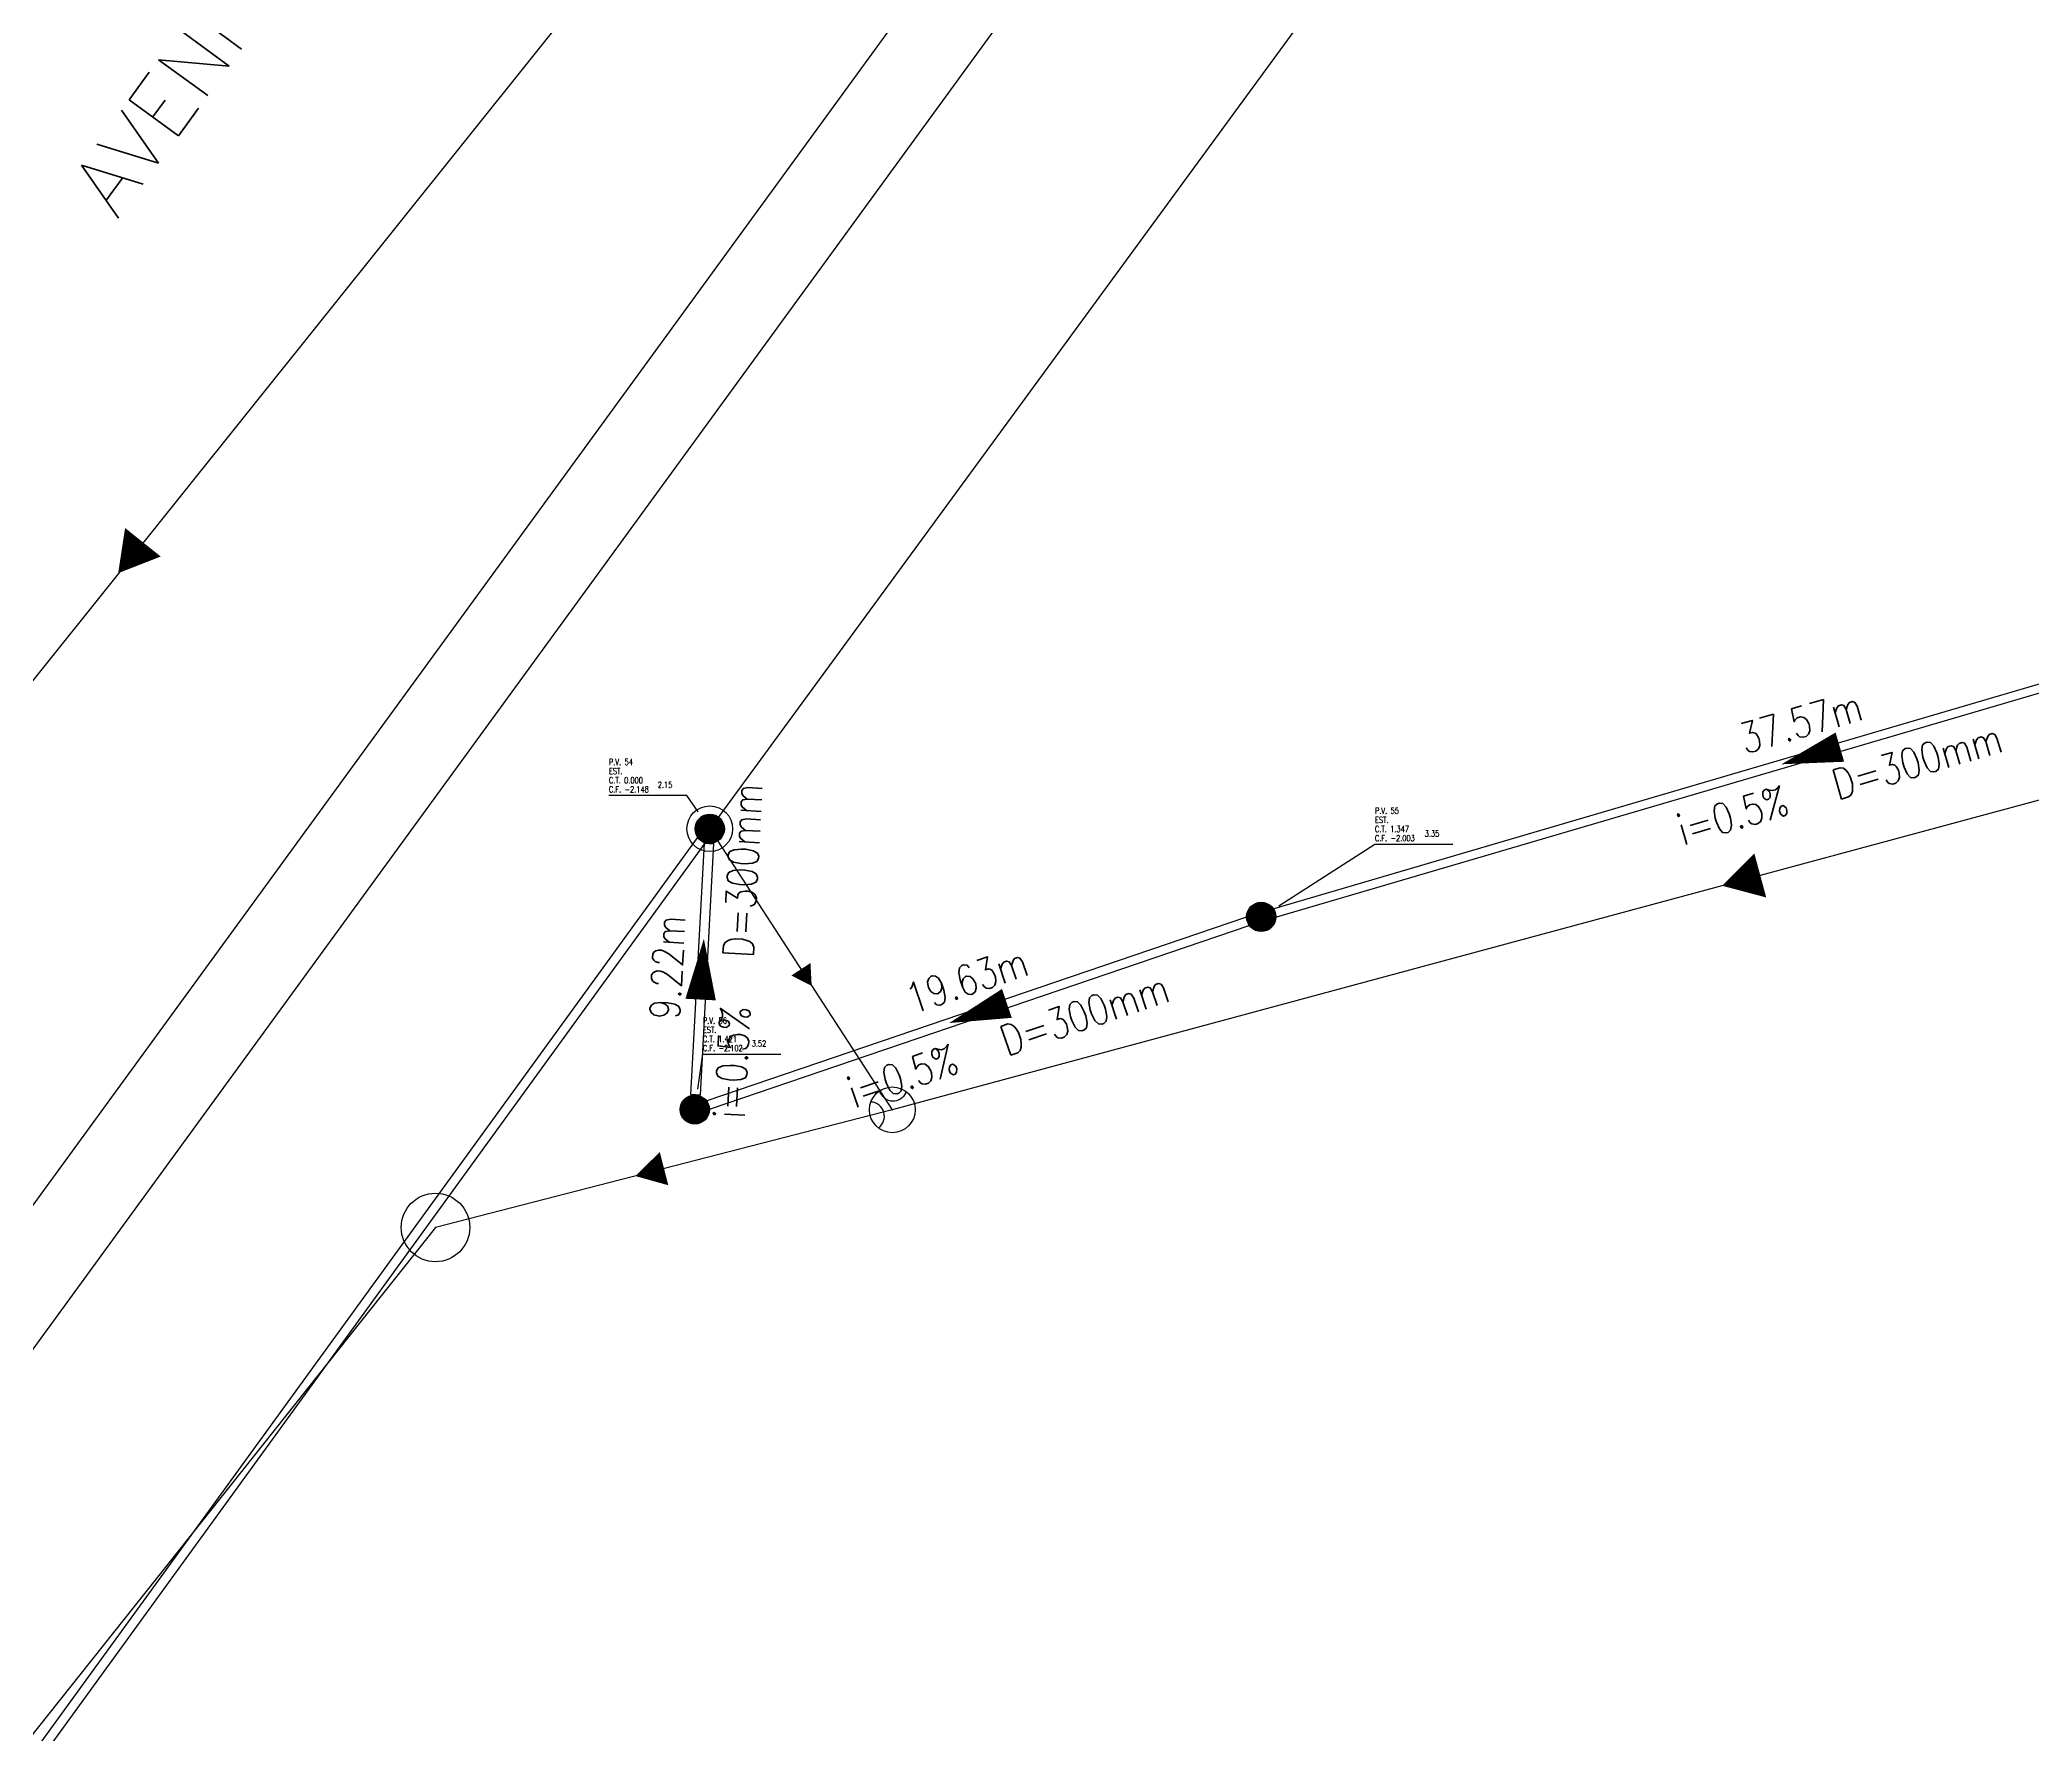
# Model space of a CAD drawing. Extents: x -289 to 361868, y -200 to 7352041.
# Drawn here: x 360884.1 to 360949.5, y 7351349.5 to 7351405.1 of the extents above; entities that cross this region are included whole.
import ezdxf
from ezdxf.enums import TextEntityAlignment as Align

# ---------------------------------------------------------------- set-up
doc = ezdxf.new("R2010")
doc.units = 0
for name, color, linetype in [('ALINHA-DEF', 7, 'Continuous'), ('ESGOTO', 7, 'Continuous'), ('PONTOS-CAIXAS_U', 1, 'Continuous'), ('PS_IND_COMPRIMENTO', 7, 'Continuous'), ('PS_IND_DIAMETRO', 7, 'Continuous'), ('PS_IND_FLUXO', 3, 'Continuous'), ('PS_IND_INCLINACAO', 7, 'Continuous'), ('PS_PONTOS_IDENTIFICACAO_LIN', 7, 'Continuous'), ('PS_PONTOS_IDENTIFICACAO_TXT', 7, 'Continuous'), ('TUBO_PVC', 1, 'Continuous'), ('TXT-LOGRAD', 3, 'Continuous')]:
    doc.layers.add(name, color=color, linetype=linetype)
doc.styles.add('ROMANS', font='ROMANS.shx', dxfattribs={"height": 2})
doc.styles.add('SABESP', font='ROMANS.shx', dxfattribs={"height": 2})

# ---------------------------------------------------------------- blocks, each defined once
blk = doc.blocks.new('DGE001A')
at = {"color": 0}
blk.add_lwpolyline([(0, 0, 1.5, 0, 0), (1.299, 0, 0, 0, 0)], format="xyseb", dxfattribs=at)
blk = doc.blocks.new('DRE010B')
at = {"color": 0}
blk.add_arc((0.44, 1.45), 0.934, 182.2339, 323.8184, dxfattribs=at)
blk.add_point((0, 0), dxfattribs=at)
blk = doc.blocks.new('DGE012A')
at = {"color": 0}
blk.add_circle((0, 0), 1.5, dxfattribs=at)
blk.add_point((0, 0), dxfattribs=at)
blk = doc.blocks.new('*U3318', base_point=(9690.446, 9362.01))
at = {"const_width": 0.24, "flags": 128}
blk.add_lwpolyline([(9690.326, 9362.01, 1), (9690.566, 9362.01, 1)], format="xyb", close=True, dxfattribs=at)
blk.add_circle((9690.446, 9362.01), 0.24)
blk = doc.blocks.new('*U3319', base_point=(9690.446, 9362.01))
at = {"const_width": 0.24, "flags": 128}
blk.add_lwpolyline([(9690.326, 9362.01, 1), (9690.566, 9362.01, 1)], format="xyb", close=True, dxfattribs=at)
blk.add_circle((9690.446, 9362.01), 0.24)
blk = doc.blocks.new('*U3320', base_point=(9690.446, 9362.01))
at = {"const_width": 0.24, "flags": 128}
blk.add_lwpolyline([(9690.326, 9362.01, 1), (9690.566, 9362.01, 1)], format="xyb", close=True, dxfattribs=at)
blk.add_circle((9690.446, 9362.01), 0.24)

msp = doc.modelspace()

# ---------------------------------------------------------------- linework, layer by layer
at = {"layer": 'ALINHA-DEF'}
msp.add_lwpolyline([(360813.872, 7351266.088), (360956.862, 7351462.288), (360957.692, 7351463.418), (360956.552, 7351464.238), (360955.422, 7351465.069), (360954.602, 7351463.929), (360811.612, 7351267.728), (360813.872, 7351266.088)], close=True, dxfattribs=at)
at = {"layer": 'ESGOTO', "color": 3}
for points in [[(360948.132, 7351436.628), (360906.092, 7351379.218)], [(360907.392, 7351413.458), (360867.602, 7351363.778)], [(360969.042, 7351385.368), (360912.082, 7351369.998)], [(360906.092, 7351379.218), (360912.082, 7351369.998)], [(360912.082, 7351369.998), (360897.092, 7351366.138)], [(360897.092, 7351366.138), (360864.322, 7351324.938)]]:
    msp.add_lwpolyline(points, dxfattribs=at)
at = {"layer": 'PS_IND_FLUXO'}
for points in [[(360943.174, 7351381.897, 1, 0, 0), (360941.255, 7351381.334, 0, 0, 0)], [(360905.792, 7351373.615, 1, 0, 0), (360905.899, 7351375.612, 0, 0, 0)], [(360915.841, 7351373.489, 1, 0, 0), (360913.947, 7351372.845, 0, 0, 0)]]:
    msp.add_lwpolyline(points, format="xyseb", dxfattribs=at)
at = {"layer": 'PS_PONTOS_IDENTIFICACAO_LIN', "linetype": 'Continuous'}
for points in [[(360905.707, 7351379.779), (360905.342, 7351380.31), (360902.782, 7351380.31)], [(360924.761, 7351376.692), (360927.917, 7351378.71), (360930.477, 7351378.71)], [(360905.698, 7351370.68), (360905.865, 7351371.822), (360908.425, 7351371.822)]]:
    msp.add_lwpolyline(points, dxfattribs=at)
at = {"layer": 'TUBO_PVC'}
for points in [[(360959.78, 7351386.77), (360959.822, 7351386.626), (360924.691, 7351376.317), (360924.649, 7351376.461), (360924.606, 7351376.605), (360959.737, 7351386.914)], [(360905.811, 7351378.83), (360905.932, 7351378.742), (360844.358, 7351293.922), (360844.236, 7351294.01), (360844.115, 7351294.098), (360905.689, 7351378.918)], [(360905.625, 7351370.487), (360905.475, 7351370.495), (360905.917, 7351378.748), (360906.067, 7351378.74), (360906.217, 7351378.731), (360905.775, 7351370.479)], [(360923.734, 7351376.172), (360923.782, 7351376.03), (360906.102, 7351370.02), (360906.053, 7351370.162), (360906.005, 7351370.304), (360923.686, 7351376.314)]]:
    msp.add_lwpolyline(points, close=True, dxfattribs=at)

# ---------------------------------------------------------------- block references
at = {"layer": 'ESGOTO', "color": 2}
for p, rotation in [((360887.492, 7351388.618), 231.31024481), ((360940.562, 7351377.688), 195.10413597)]:
    msp.add_blockref('DGE001A', p, dxfattribs=dict(at, rotation=rotation))
for name, p, xscale, yscale, rotation in [('DGE012A', (360906.092, 7351379.218), 0.5, 0.5, 303.010770045), ('DGE001A', (360909.082, 7351374.608), 0.4999999999999998, 0.4999999999999998, 303.011015931), ('DGE012A', (360912.082, 7351369.998), 0.4999999999999998, 0.4999999999999998, 195.1009667499999), ('DRE010B', (360912.082, 7351369.998), 0.5, 0.5, 123.01076928), ('DRE010B', (360912.082, 7351369.998), 0.5, 0.5, 15.100960642), ('DGE001A', (360904.592, 7351368.068), 0.7499999999999999, 0.7499999999999999, 194.4432741899999), ('DGE012A', (360897.092, 7351366.138), 0.7499999999999999, 0.7499999999999999, 194.4402415799999)]:
    msp.add_blockref(name, p, dxfattribs=dict(at, xscale=xscale, yscale=yscale, rotation=rotation))
at = {"layer": 'PONTOS-CAIXAS_U', "xscale": 2, "yscale": 2, "zscale": 2}
for name, p in [('*U3320', (360906.092, 7351379.218)), ('*U3318', (360924.188, 7351376.326)), ('*U3319', (360905.599, 7351370.008))]:
    msp.add_blockref(name, p, dxfattribs=at)

# ---------------------------------------------------------------- texts
at = {"layer": 'PS_IND_COMPRIMENTO', "style": 'ROMANS', "width": 0.8}
for s, rotation, p in [('37.57m', 16.35461, (360941.89, 7351382.719)), ('9.22m', 86.9345, (360904.697, 7351374.675)), ('19.63m', 18.77188, (360914.524, 7351374.256))]:
    msp.add_text(s, height=1, rotation=rotation, dxfattribs=at).set_placement(p, align=Align.MIDDLE_CENTER)
at = {"layer": 'PS_IND_DIAMETRO', "style": 'ROMANS', "width": 0.8}
for rotation, p in [(16.35461, (360945.704, 7351381.441)), (86.9345, (360907.171, 7351377.847)), (18.77188, (360918.388, 7351373.14))]:
    msp.add_text('D=300mm', height=1, rotation=rotation, dxfattribs=at).set_placement(p, align=Align.MIDDLE_CENTER)
at = {"layer": 'PS_IND_INCLINACAO', "style": 'ROMANS', "width": 0.8}
for rotation, p in [(16.35461, (360939.659, 7351379.667)), (86.9345, (360906.834, 7351371.556)), (18.77188, (360912.423, 7351371.113))]:
    msp.add_text('i=0.5%', height=1, rotation=rotation, dxfattribs=at).set_placement(p, align=Align.MIDDLE_CENTER)
at = {"layer": 'PS_PONTOS_IDENTIFICACAO_TXT', "style": 'ROMANS', "width": 0.8}
for s, p in [('P.V. 54', (360902.782, 7351381.31)), ('C.T. 0.000', (360902.782, 7351380.71)), ('EST. ', (360902.782, 7351381.01)), ('2.15', (360904.384, 7351380.56)), ('C.F. -2.148', (360902.782, 7351380.41)), ('P.V. 55', (360927.917, 7351379.71)), ('EST. ', (360927.917, 7351379.41)), ('C.T. 1.347', (360927.917, 7351379.11)), ('C.F. -2.003', (360927.917, 7351378.81)), ('3.35', (360929.55, 7351378.96)), ('P.V. 56', (360905.865, 7351372.822)), ('C.T. 1.421', (360905.865, 7351372.222)), ('EST. ', (360905.865, 7351372.522)), ('3.52', (360907.467, 7351372.072)), ('C.F. -2.102', (360905.865, 7351371.922))]:
    msp.add_text(s, height=0.2, dxfattribs=at).set_placement(p)
at = {"layer": 'TXT-LOGRAD', "style": 'SABESP'}
msp.add_text('AVENIDA NOSSA SENHORA de FATIMA', height=2, rotation=53.85971, dxfattribs=at).set_placement((360900.312, 7351419.608), align=Align.MIDDLE_CENTER)

doc.saveas('drawing.dxf')
